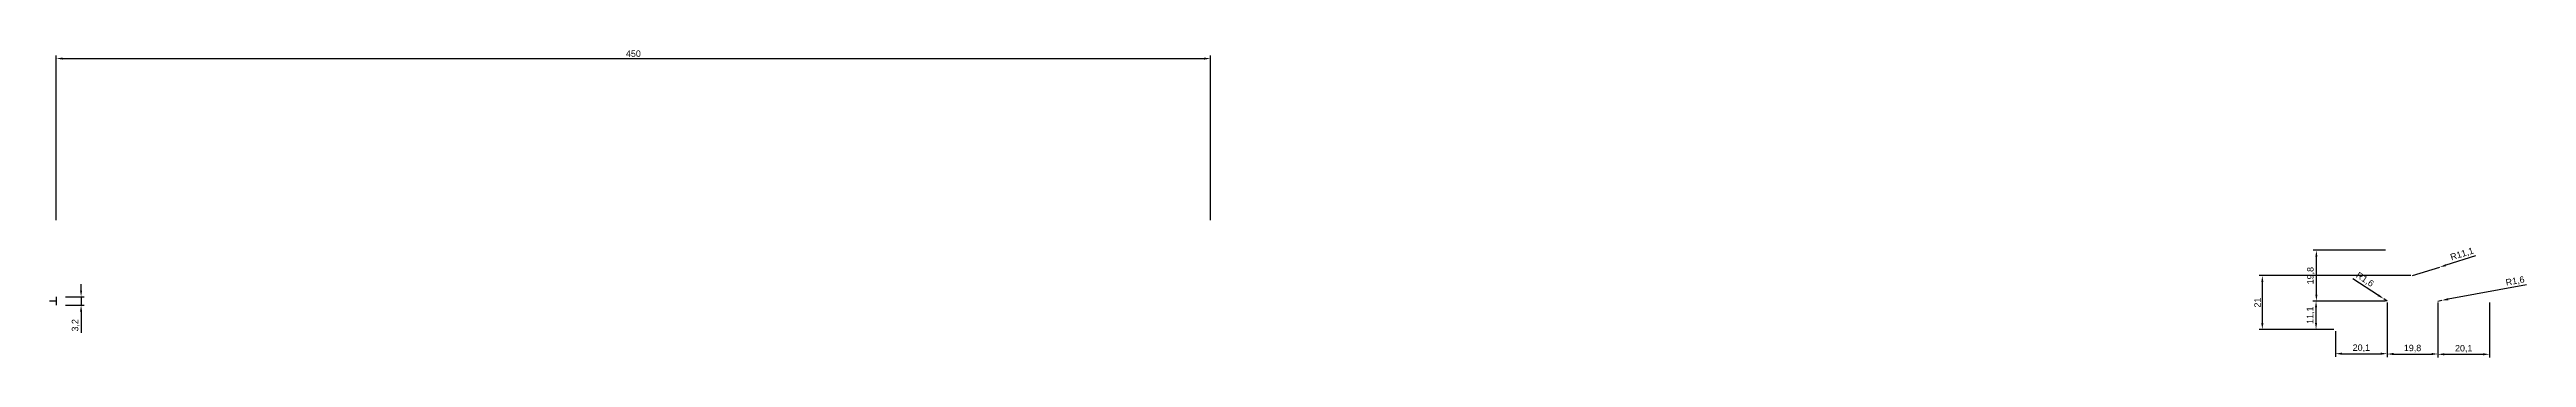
# Paper-space layout '支架1' of a CAD drawing. Header units: millimetres. Extents: x 173 to 1139, y 909 to 1029.
import ezdxf

# ---------------------------------------------------------------- set-up
doc = ezdxf.new("R2010")
doc.units = ezdxf.units.MM
doc.layers.add('上底板', color=100, linetype='Continuous')
doc.styles.get("Standard").update_dxf_attribs({"font": 'arial.ttf'})
doc.dimstyles.new('ISO-25', dxfattribs={"dimtxt": 2.5, "dimasz": 2.5, "dimexe": 1.25, "dimexo": 0.625, "dimtad": 1, "dimtxsty": 'Standard', "dimcen": 2.5, "dimadec": 0, "dimazin": 0, "dimtfac": 1, "dimtmove": 0, "dimatfit": 3, "dimfxl": 1, "dimarcsym": 0})

# ---------------------------------------------------------------- blocks, each defined once
blk = doc.blocks.new('*D21')
at = {"layer": 'Defpoints', "color": 0, "transparency": 16777216}
for p in [(625.96, 1025.45), (175.96, 961.72), (625.96, 961.72)]:
    blk.add_point(p, dxfattribs=at)
at = {"layer": '上底板', "color": 0, "lineweight": -2, "transparency": 16777216}
for p, q in [((175.96, 962.35), (175.96, 1026.7)), ((178.46, 1025.45), (623.46, 1025.45)), ((625.96, 962.35), (625.96, 1026.7))]:
    blk.add_line(p, q, dxfattribs=at)
at = {"layer": '上底板', "color": 0, "transparency": 16777216}
for points in [[(178.46, 1025.87), (178.46, 1025.03), (175.96, 1025.45)], [(623.46, 1025.87), (623.46, 1025.03), (625.96, 1025.45)]]:
    blk.add_solid(points, dxfattribs=at)
at = {"layer": '上底板', "color": 0, "transparency": 16777216, "insert": (400.96, 1027.35), "char_height": 2.5, "attachment_point": 5}
blk.add_mtext('450', dxfattribs=at)
blk = doc.blocks.new('*D22')
at = {"layer": 'Defpoints', "color": 0, "transparency": 16777216}
for p in [(178.96, 932.42), (178.96, 929.22), (185.63, 929.22)]:
    blk.add_point(p, dxfattribs=at)
at = {"layer": '上底板', "color": 0, "lineweight": -2, "transparency": 16777216}
for p, q in [((185.63, 934.92), (185.63, 937.42)), ((179.58, 932.42), (186.88, 932.42)), ((179.58, 929.22), (186.88, 929.22)), ((185.63, 932.42), (185.63, 929.22)), ((185.63, 926.72), (185.63, 918.45))]:
    blk.add_line(p, q, dxfattribs=at)
at = {"layer": '上底板', "color": 0, "transparency": 16777216}
for points in [[(185.21, 934.92), (186.04, 934.92), (185.63, 932.42)], [(185.21, 926.72), (186.04, 926.72), (185.63, 929.22)]]:
    blk.add_solid(points, dxfattribs=at)
at = {"layer": '上底板', "color": 0, "transparency": 16777216, "insert": (183.5, 921.34), "char_height": 2.5, "attachment_point": 5, "rotation": 90}
blk.add_mtext('3,2', dxfattribs=at)
blk = doc.blocks.new('*D23')
at = {"layer": 'Defpoints', "color": 0, "transparency": 16777216}
for p in [(1084.71, 930.82), (1064.61, 919.72), (1084.71, 910.26)]:
    blk.add_point(p, dxfattribs=at)
at = {"layer": '上底板', "color": 0, "lineweight": -2, "transparency": 16777216}
for p, q in [((1084.71, 930.2), (1084.71, 909.01)), ((1064.61, 919.1), (1064.61, 909.01)), ((1067.11, 910.26), (1082.21, 910.26))]:
    blk.add_line(p, q, dxfattribs=at)
at = {"layer": '上底板', "color": 0, "transparency": 16777216}
for points in [[(1067.11, 910.68), (1067.11, 909.84), (1064.61, 910.26)], [(1082.21, 910.68), (1082.21, 909.84), (1084.71, 910.26)]]:
    blk.add_solid(points, dxfattribs=at)
at = {"layer": '上底板', "color": 0, "transparency": 16777216, "insert": (1074.66, 912.39), "char_height": 2.5, "attachment_point": 5}
blk.add_mtext('20,1', dxfattribs=at)
blk = doc.blocks.new('*D24')
at = {"layer": 'Defpoints', "color": 0, "transparency": 16777216}
for p in [(1084.71, 930.82), (1104.51, 930.82), (1104.51, 910.14)]:
    blk.add_point(p, dxfattribs=at)
at = {"layer": '上底板', "color": 0, "lineweight": -2, "transparency": 16777216}
for p, q in [((1084.71, 930.2), (1084.71, 908.89)), ((1104.51, 930.2), (1104.51, 908.89)), ((1087.21, 910.14), (1102.01, 910.14))]:
    blk.add_line(p, q, dxfattribs=at)
at = {"layer": '上底板', "color": 0, "transparency": 16777216}
for points in [[(1087.21, 910.56), (1087.21, 909.72), (1084.71, 910.14)], [(1102.01, 910.56), (1102.01, 909.72), (1104.51, 910.14)]]:
    blk.add_solid(points, dxfattribs=at)
at = {"layer": '上底板', "color": 0, "transparency": 16777216, "insert": (1094.61, 912.27), "char_height": 2.5, "attachment_point": 5}
blk.add_mtext('19,8', dxfattribs=at)
blk = doc.blocks.new('*D25')
at = {"layer": 'Defpoints', "color": 0, "transparency": 16777216}
for p in [(1104.51, 930.82), (1124.61, 930.82), (1124.61, 910.02)]:
    blk.add_point(p, dxfattribs=at)
at = {"layer": '上底板', "color": 0, "lineweight": -2, "transparency": 16777216}
for p, q in [((1104.51, 930.2), (1104.51, 908.77)), ((1124.61, 930.2), (1124.61, 908.77)), ((1107.01, 910.02), (1122.11, 910.02))]:
    blk.add_line(p, q, dxfattribs=at)
at = {"layer": '上底板', "color": 0, "transparency": 16777216}
for points in [[(1107.01, 910.44), (1107.01, 909.61), (1104.51, 910.02)], [(1122.11, 910.44), (1122.11, 909.61), (1124.61, 910.02)]]:
    blk.add_solid(points, dxfattribs=at)
at = {"layer": '上底板', "color": 0, "transparency": 16777216, "insert": (1114.56, 912.15), "char_height": 2.5, "attachment_point": 5}
blk.add_mtext('20,1', dxfattribs=at)
blk = doc.blocks.new('*D26')
at = {"layer": 'Defpoints', "color": 0, "transparency": 16777216}
for p in [(1104.51, 930.82), (1106.08, 931.11)]:
    blk.add_point(p, dxfattribs=at)
at = {"layer": '上底板', "color": 0, "lineweight": -2, "transparency": 16777216}
for p, q in [((1139.03, 937.1), (1108.54, 931.56)), ((1104.51, 930.82), (1106.08, 931.11))]:
    blk.add_line(p, q, dxfattribs=at)
at = {"layer": '上底板', "color": 0, "transparency": 16777216}
blk.add_solid([(1108.47, 931.97), (1108.62, 931.15), (1106.08, 931.11)], dxfattribs=at)
at = {"layer": '上底板', "color": 0, "transparency": 16777216, "insert": (1134.62, 938.46), "char_height": 2.5, "attachment_point": 5, "rotation": 10.30334}
blk.add_mtext('R1,6', dxfattribs=at)
blk = doc.blocks.new('*D27')
at = {"layer": 'Defpoints', "color": 0, "transparency": 16777216}
for p in [(1083.37, 931.7), (1084.71, 930.82)]:
    blk.add_point(p, dxfattribs=at)
at = {"layer": '上底板', "color": 0, "lineweight": -2, "transparency": 16777216}
for p, q in [((1071.37, 939.55), (1081.28, 933.07)), ((1084.71, 930.82), (1083.37, 931.7))]:
    blk.add_line(p, q, dxfattribs=at)
at = {"layer": '上底板', "color": 0, "transparency": 16777216}
blk.add_solid([(1081.5, 933.42), (1081.05, 932.72), (1083.37, 931.7)], dxfattribs=at)
at = {"layer": '上底板', "color": 0, "transparency": 16777216, "insert": (1075.96, 939.09), "char_height": 2.5, "attachment_point": 5, "rotation": 326.81538}
blk.add_mtext('R1,6', dxfattribs=at)
blk = doc.blocks.new('*D28')
at = {"layer": 'Defpoints', "color": 0, "transparency": 16777216}
for p in [(1036.05, 940.72), (1094.61, 940.72), (1064.61, 919.72)]:
    blk.add_point(p, dxfattribs=at)
at = {"layer": '上底板', "color": 0, "lineweight": -2, "transparency": 16777216}
for p, q in [((1093.98, 940.72), (1034.8, 940.72)), ((1036.05, 922.22), (1036.05, 938.22)), ((1063.98, 919.72), (1034.8, 919.72))]:
    blk.add_line(p, q, dxfattribs=at)
at = {"layer": '上底板', "color": 0, "transparency": 16777216}
for points in [[(1035.63, 938.22), (1036.47, 938.22), (1036.05, 940.72)], [(1035.63, 922.22), (1036.47, 922.22), (1036.05, 919.72)]]:
    blk.add_solid(points, dxfattribs=at)
at = {"layer": '上底板', "color": 0, "transparency": 16777216, "insert": (1034.17, 930.22), "char_height": 2.5, "attachment_point": 5, "rotation": 90}
blk.add_mtext('21', dxfattribs=at)
blk = doc.blocks.new('*D29')
at = {"layer": 'Defpoints', "color": 0, "transparency": 16777216}
for p in [(1094.61, 940.72), (1105.2, 944.05)]:
    blk.add_point(p, dxfattribs=at)
at = {"layer": '上底板', "color": 0, "lineweight": -2, "transparency": 16777216}
for p, q in [((1119.18, 948.44), (1107.58, 944.8)), ((1094.61, 940.72), (1105.2, 944.05))]:
    blk.add_line(p, q, dxfattribs=at)
at = {"layer": '上底板', "color": 0, "transparency": 16777216}
blk.add_solid([(1107.46, 945.2), (1107.71, 944.4), (1105.2, 944.05)], dxfattribs=at)
at = {"layer": '上底板', "color": 0, "transparency": 16777216, "insert": (1113.93, 949.03), "char_height": 2.5, "attachment_point": 5, "rotation": 17.44458}
blk.add_mtext('R11,1', dxfattribs=at)
blk = doc.blocks.new('*D30')
at = {"layer": 'Defpoints', "color": 0, "transparency": 16777216}
for p in [(1056.99, 930.82), (1084.71, 930.82), (1064.61, 919.72)]:
    blk.add_point(p, dxfattribs=at)
at = {"layer": '上底板', "color": 0, "lineweight": -2, "transparency": 16777216}
for p, q in [((1084.08, 930.82), (1055.74, 930.82)), ((1056.99, 922.22), (1056.99, 928.32)), ((1063.98, 919.72), (1055.74, 919.72))]:
    blk.add_line(p, q, dxfattribs=at)
at = {"layer": '上底板', "color": 0, "transparency": 16777216}
for points in [[(1056.58, 928.32), (1057.41, 928.32), (1056.99, 930.82)], [(1056.58, 922.22), (1057.41, 922.22), (1056.99, 919.72)]]:
    blk.add_solid(points, dxfattribs=at)
at = {"layer": '上底板', "color": 0, "transparency": 16777216, "insert": (1054.87, 925.27), "char_height": 2.5, "attachment_point": 5, "rotation": 90}
blk.add_mtext('11,1', dxfattribs=at)
blk = doc.blocks.new('*D31')
at = {"layer": 'Defpoints', "color": 0, "transparency": 16777216}
for p in [(1057.12, 950.62), (1084.71, 950.62), (1084.71, 930.82)]:
    blk.add_point(p, dxfattribs=at)
at = {"layer": '上底板', "color": 0, "lineweight": -2, "transparency": 16777216}
for p, q in [((1084.08, 950.62), (1055.87, 950.62)), ((1057.12, 933.32), (1057.12, 948.12)), ((1084.08, 930.82), (1055.87, 930.82))]:
    blk.add_line(p, q, dxfattribs=at)
at = {"layer": '上底板', "color": 0, "transparency": 16777216}
for points in [[(1056.7, 948.12), (1057.54, 948.12), (1057.12, 950.62)], [(1056.7, 933.32), (1057.54, 933.32), (1057.12, 930.82)]]:
    blk.add_solid(points, dxfattribs=at)
at = {"layer": '上底板', "color": 0, "transparency": 16777216, "insert": (1054.99, 940.72), "char_height": 2.5, "attachment_point": 5, "rotation": 90}
blk.add_mtext('19,8', dxfattribs=at)

psp = doc.layouts.new('支架1')

# ---------------------------------------------------------------- linework, layer by layer
at = {"layer": '上底板'}
for p, q in [((175.959, 930.825), (173.332, 930.825)), ((175.959, 932.425), (175.959, 929.225))]:
    psp.add_line(p, q, dxfattribs=at)

# ---------------------------------------------------------------- dimensions: what is measured, and where the dimension line sits
for base, p1, p2, picture, middle in [((625.959, 1025.45), (175.959, 961.724), (625.959, 961.724), '*D21', (400.959, 1027.352)), ((1084.708, 910.259), (1064.607, 919.724), (1084.708, 930.825), '*D23', (1074.657, 912.386)), ((1104.507, 910.141), (1084.708, 930.825), (1104.507, 930.825), '*D24', (1094.607, 912.268)), ((1124.607, 910.022), (1104.507, 930.825), (1124.607, 930.825), '*D25', (1114.557, 912.15))]:
    dim = psp.add_linear_dim(base=base, p1=p1, p2=p2, dimstyle='ISO-25', override={"dimlfac": -1}, dxfattribs=at)
    dim.commit()
    dim.dimension.update_dxf_attribs({"geometry": picture, "text_midpoint": middle})
for base, p1, p2, picture, middle in [((1057.119, 950.624), (1084.708, 930.825), (1084.708, 950.624), '*D31', (1054.992, 940.724)), ((185.627, 929.225), (178.959, 932.425), (178.959, 929.225), '*D22', (183.5, 921.338)), ((1036.049, 940.724), (1064.607, 919.724), (1094.607, 940.724), '*D28', (1034.169, 930.224)), ((1056.994, 930.825), (1064.607, 919.724), (1084.708, 930.825), '*D30', (1054.866, 925.274))]:
    dim = psp.add_linear_dim(base=base, p1=p1, p2=p2, angle=90, dimstyle='ISO-25', override={"dimlfac": -1}, dxfattribs=at)
    dim.commit()
    dim.dimension.update_dxf_attribs({"geometry": picture, "text_midpoint": middle})
dim = psp.add_radius_dim(center=(1094.607, 940.724), mpoint=(1105.197, 944.052), dimstyle='ISO-25', override={"dimlfac": -1}, dxfattribs=at)
dim.commit()
dim.dimension.update_dxf_attribs({"geometry": '*D29', "text_midpoint": (1114.572, 946.998)})
for center, mpoint, picture, middle in [((1084.708, 930.825), (1083.369, 931.7), '*D27', (1074.797, 937.306)), ((1104.507, 930.825), (1106.081, 931.111), '*D26', (1134.997, 936.368))]:
    dim = psp.add_radius_dim(center=center, mpoint=mpoint, dimstyle='ISO-25', override={"dimlfac": -1}, dxfattribs=at)
    dim.commit()
    dim.dimension.update_dxf_attribs({"geometry": picture, "text_midpoint": middle, "dimtype": 164})

doc.saveas('drawing.dxf')
